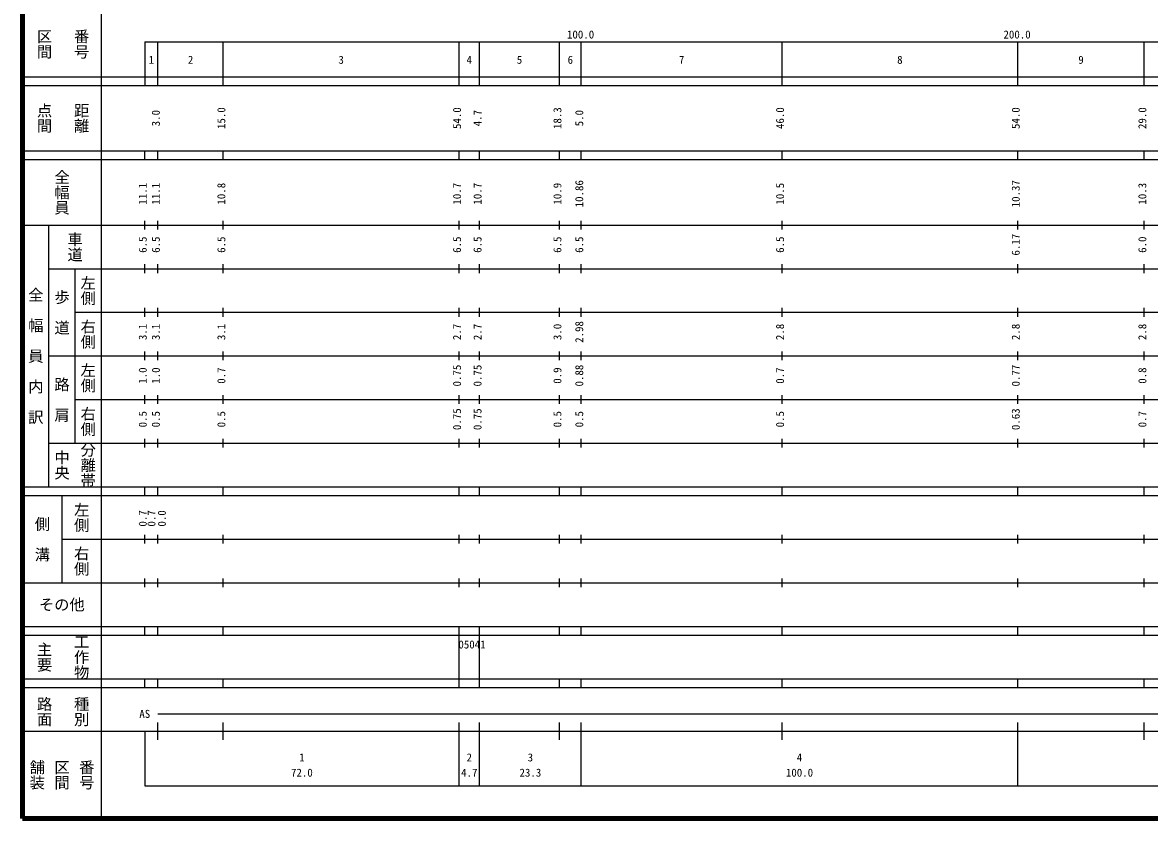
# Model space of a CAD drawing. Units: millimetres on the paper, enlarged 1000 times. Extents: x 40000 to 680000, y 20000 to 380000.
# Drawn here: x 40000 to 298175, y 20000 to 202409 of the extents above; entities that cross this region are included whole.
import ezdxf
from ezdxf.enums import TextEntityAlignment as Align

# ---------------------------------------------------------------- set-up
doc = ezdxf.new("R2010")
doc.units = ezdxf.units.MM
doc.header["$LTSCALE"] = 1000
doc.layers.add('M-TTL', color=2, linetype='Continuous', lineweight=140)
doc.layers.add('M-TTL-BAND', color=7, linetype='Continuous', lineweight=25)
doc.styles.add('@ＭＳ ゴシック', font='')
doc.styles.add('ＭＳ ゴシック', font='')
doc.styles.get('@ＭＳ ゴシック').set_extended_font_data('@MS Gothic')
doc.styles.get('ＭＳ ゴシック').set_extended_font_data('MS Gothic')

msp = doc.modelspace()

# ---------------------------------------------------------------- linework, layer by layer
at = {"layer": 'M-TTL'}
for p, q in [((40000, 380000), (40000, 20000)), ((40000, 20000), (680000, 20000))]:
    msp.add_line(p, q, dxfattribs=at)
at = {"layer": 'M-TTL-BAND'}
for p, q in [((58000, 370000), (58000, 20000)), ((68000, 198000), (579000, 198000)), ((68000, 198000), (68000, 188000)), ((71000, 188000), (71000, 198000)), ((86000, 188000), (86000, 198000)), ((140000, 188000), (140000, 198000)), ((144700, 188000), (144700, 198000)), ((163000, 188000), (163000, 198000)), ((168000, 188000), (168000, 198000)), ((214000, 188000), (214000, 198000)), ((268000, 188000), (268000, 198000)), ((297000, 188000), (297000, 198000)), ((40000, 190000), (579000, 190000)), ((40000, 188000), (579000, 188000)), ((40000, 173000), (579000, 173000)), ((68000, 171000), (68000, 173000)), ((71000, 171000), (71000, 173000)), ((86000, 171000), (86000, 173000)), ((140000, 171000), (140000, 173000)), ((144700, 171000), (144700, 173000)), ((163000, 171000), (163000, 173000)), ((168000, 171000), (168000, 173000)), ((214000, 171000), (214000, 173000)), ((268000, 171000), (268000, 173000)), ((297000, 171000), (297000, 173000)), ((40000, 171000), (579000, 171000)), ((40000, 156000), (579000, 156000)), ((46000, 96000), (46000, 156000)), ((68000, 155000), (68000, 157000)), ((71000, 155000), (71000, 157000)), ((86000, 155000), (86000, 157000)), ((140000, 155000), (140000, 157000)), ((144700, 155000), (144700, 157000)), ((163000, 155000), (163000, 157000)), ((168000, 155000), (168000, 157000)), ((214000, 155000), (214000, 157000)), ((268000, 155000), (268000, 157000)), ((297000, 155000), (297000, 157000)), ((46000, 146000), (579000, 146000)), ((52000, 146000), (52000, 106000)), ((68000, 145000), (68000, 147000)), ((71000, 145000), (71000, 147000)), ((86000, 145000), (86000, 147000)), ((140000, 145000), (140000, 147000)), ((144700, 145000), (144700, 147000)), ((163000, 145000), (163000, 147000)), ((168000, 145000), (168000, 147000)), ((214000, 145000), (214000, 147000)), ((268000, 145000), (268000, 147000)), ((297000, 145000), (297000, 147000)), ((68000, 135000), (68000, 137000)), ((71000, 135000), (71000, 137000)), ((86000, 135000), (86000, 137000)), ((140000, 135000), (140000, 137000)), ((144700, 135000), (144700, 137000)), ((163000, 135000), (163000, 137000)), ((168000, 135000), (168000, 137000)), ((214000, 135000), (214000, 137000)), ((268000, 135000), (268000, 137000)), ((297000, 135000), (297000, 137000)), ((52000, 136000), (579000, 136000)), ((68000, 125000), (68000, 127000)), ((71000, 125000), (71000, 127000)), ((86000, 125000), (86000, 127000)), ((140000, 125000), (140000, 127000)), ((144700, 125000), (144700, 127000)), ((163000, 125000), (163000, 127000)), ((168000, 125000), (168000, 127000)), ((214000, 125000), (214000, 127000)), ((268000, 125000), (268000, 127000)), ((297000, 125000), (297000, 127000)), ((46000, 126000), (579000, 126000)), ((68000, 115000), (68000, 117000)), ((71000, 115000), (71000, 117000)), ((86000, 115000), (86000, 117000)), ((140000, 115000), (140000, 117000)), ((144700, 115000), (144700, 117000)), ((163000, 115000), (163000, 117000)), ((168000, 115000), (168000, 117000)), ((214000, 115000), (214000, 117000)), ((268000, 115000), (268000, 117000)), ((297000, 115000), (297000, 117000)), ((52000, 116000), (579000, 116000)), ((46000, 106000), (579000, 106000)), ((68000, 105000), (68000, 107000)), ((71000, 105000), (71000, 107000)), ((86000, 105000), (86000, 107000)), ((140000, 105000), (140000, 107000)), ((144700, 105000), (144700, 107000)), ((163000, 105000), (163000, 107000)), ((168000, 105000), (168000, 107000)), ((214000, 105000), (214000, 107000)), ((268000, 105000), (268000, 107000)), ((297000, 105000), (297000, 107000)), ((40000, 96000), (579000, 96000)), ((68000, 94000), (68000, 96000)), ((71000, 94000), (71000, 96000)), ((86000, 94000), (86000, 96000)), ((140000, 94000), (140000, 96000)), ((144700, 94000), (144700, 96000)), ((163000, 94000), (163000, 96000)), ((168000, 94000), (168000, 96000)), ((214000, 94000), (214000, 96000)), ((268000, 94000), (268000, 96000)), ((297000, 94000), (297000, 96000)), ((40000, 94000), (579000, 94000)), ((49000, 94000), (49000, 74000)), ((49000, 84000), (579000, 84000)), ((68000, 83000), (68000, 85000)), ((71000, 83000), (71000, 85000)), ((86000, 83000), (86000, 85000)), ((140000, 83000), (140000, 85000)), ((144700, 83000), (144700, 85000)), ((163000, 83000), (163000, 85000)), ((168000, 83000), (168000, 85000)), ((214000, 83000), (214000, 85000)), ((268000, 83000), (268000, 85000)), ((297000, 83000), (297000, 85000)), ((68000, 73000), (68000, 75000)), ((71000, 73000), (71000, 75000)), ((86000, 73000), (86000, 75000)), ((140000, 73000), (140000, 75000)), ((144700, 73000), (144700, 75000)), ((163000, 73000), (163000, 75000)), ((168000, 73000), (168000, 75000)), ((214000, 73000), (214000, 75000)), ((268000, 73000), (268000, 75000)), ((297000, 73000), (297000, 75000)), ((40000, 74000), (579000, 74000)), ((40000, 64000), (579000, 64000)), ((40000, 62000), (579000, 62000)), ((68000, 62000), (68000, 64000)), ((71000, 62000), (71000, 64000)), ((86000, 62000), (86000, 64000)), ((140000, 62000), (140000, 64000)), ((140000, 52000), (140000, 62000)), ((144700, 62000), (144700, 64000)), ((144700, 52000), (144700, 62000)), ((163000, 62000), (163000, 64000)), ((168000, 62000), (168000, 64000)), ((214000, 62000), (214000, 64000)), ((268000, 62000), (268000, 64000)), ((297000, 62000), (297000, 64000)), ((40000, 52000), (579000, 52000)), ((68000, 50000), (68000, 52000)), ((71000, 50000), (71000, 52000)), ((86000, 50000), (86000, 52000)), ((140000, 50000), (140000, 52000)), ((144700, 50000), (144700, 52000)), ((163000, 50000), (163000, 52000)), ((168000, 50000), (168000, 52000)), ((214000, 50000), (214000, 52000)), ((268000, 50000), (268000, 52000)), ((297000, 50000), (297000, 52000)), ((40000, 50000), (579000, 50000)), ((71000, 44000), (565000, 44000)), ((71000, 38000), (71000, 42000)), ((86000, 38000), (86000, 42000)), ((140000, 27500), (140000, 42000)), ((144700, 27500), (144700, 42000)), ((163000, 38000), (163000, 42000)), ((168000, 27500), (168000, 42000)), ((214000, 38000), (214000, 42000)), ((268000, 27500), (268000, 42000)), ((297000, 38000), (297000, 42000)), ((40000, 40000), (579000, 40000)), ((68000, 40000), (68000, 27500)), ((68000, 27500), (579000, 27500))]:
    msp.add_line(p, q, dxfattribs=at)

# ---------------------------------------------------------------- texts
at = {"layer": 'M-TTL-BAND', "style": '@ＭＳ ゴシック'}
for s, p in [('区間', (45000, 197500)), ('番号', (53500, 197500)), ('点間', (45000, 180500)), ('距離', (53500, 180500)), ('全幅員', (49000, 163500)), ('車道', (52000, 151000)), ('左側', (55000, 141000)), ('全\u3000幅\u3000員\u3000内\u3000訳', (43000, 126000)), ('歩\u3000道', (49000, 136000)), ('右側', (55000, 131000)), ('左側', (55000, 121000)), ('路\u3000肩', (49000, 116000)), ('右側', (55000, 111000)), ('分離帯', (55000, 101000)), ('中央', (49000, 101000)), ('左側', (53500, 89000)), ('側\u3000溝', (44500, 84000)), ('右側', (53500, 79000)), ('主要', (45000, 57000)), ('工作物', (53500, 57000)), ('路面', (45000, 44500)), ('種別', (53500, 44500)), ('舗装', (43333, 30000)), ('区間', (49000, 30000)), ('番号', (54667, 30000))]:
    msp.add_text(s, height=2566, rotation=270, dxfattribs=at).set_placement(p, align=Align.MIDDLE_CENTER)
at = {"layer": 'M-TTL-BAND', "style": 'ＭＳ ゴシック'}
for s, p in [('100.0', (167844, 198195)), ('200.0', (267844, 198195)), ('1', (69500, 192405)), ('2', (78500, 192405)), ('3', (113000, 192405)), ('4', (142350, 192405)), ('5', (153850, 192405)), ('6', (165500, 192405)), ('7', (191000, 192405)), ('8', (241000, 192405)), ('9', (282500, 192405)), ('AS', (68000, 42500)), ('1', (104000, 32523)), ('2', (142350, 32523)), ('3', (156350, 32523)), ('4', (218000, 32523)), ('72.0', (104000, 29033)), ('4.7', (142350, 29033)), ('23.3', (156350, 29033)), ('100.0', (218000, 29033))]:
    msp.add_text(s, height=1833, dxfattribs=at).set_placement(p, align=Align.BOTTOM_CENTER)
for s, p in [('3.0', (72000, 180500)), ('15.0', (87000, 180500)), ('54.0', (141000, 180500)), ('4.7', (145700, 180500)), ('18.3', (164000, 180500)), ('5.0', (169000, 180500)), ('46.0', (215000, 180500)), ('54.0', (269000, 180500)), ('29.0', (298000, 180500)), ('11.1', (69000, 163174)), ('11.1', (72000, 163174)), ('10.8', (87000, 163174)), ('10.7', (141000, 163174)), ('10.7', (145700, 163174)), ('10.9', (164000, 163174)), ('10.86', (169000, 163174)), ('10.5', (215000, 163174)), ('10.37', (269000, 163174)), ('10.3', (298000, 163174)), ('6.5', (69000, 151500)), ('6.5', (72000, 151500)), ('6.5', (87000, 151500)), ('6.5', (141000, 151500)), ('6.5', (145700, 151500)), ('6.5', (164000, 151500)), ('6.5', (169000, 151500)), ('6.5', (215000, 151500)), ('6.17', (269000, 151500)), ('6.0', (298000, 151500)), ('3.1', (69000, 131500)), ('3.1', (72000, 131500)), ('3.1', (87000, 131500)), ('2.7', (141000, 131500)), ('2.7', (145700, 131500)), ('3.0', (164000, 131500)), ('2.98', (169000, 131500)), ('2.8', (215000, 131500)), ('2.8', (269000, 131500)), ('2.8', (298000, 131500)), ('1.0', (69000, 121500)), ('1.0', (72000, 121500)), ('0.7', (87000, 121500)), ('0.75', (141000, 121500)), ('0.75', (145700, 121500)), ('0.9', (164000, 121500)), ('0.88', (169000, 121500)), ('0.7', (215000, 121500)), ('0.77', (269000, 121500)), ('0.8', (298000, 121500)), ('0.75', (141000, 111500)), ('0.75', (145700, 111500)), ('0.63', (269000, 111500)), ('0.5', (69000, 111500)), ('0.5', (72000, 111500)), ('0.5', (87000, 111500)), ('0.5', (164000, 111500)), ('0.5', (169000, 111500)), ('0.5', (215000, 111500)), ('0.7', (298000, 111500)), ('0.7', (69000, 88764)), ('0.7', (71000, 88764)), ('0.0', (73370, 88764))]:
    msp.add_text(s, height=1833, rotation=90, dxfattribs=at).set_placement(p, align=Align.BOTTOM_CENTER)
msp.add_text('その他', height=2566, dxfattribs=at).set_placement((49000, 69000), align=Align.MIDDLE_CENTER)
msp.add_text('05041', height=1833, dxfattribs=at).set_placement((139850, 58405), align=Align.BOTTOM_LEFT)

doc.saveas('drawing.dxf')
